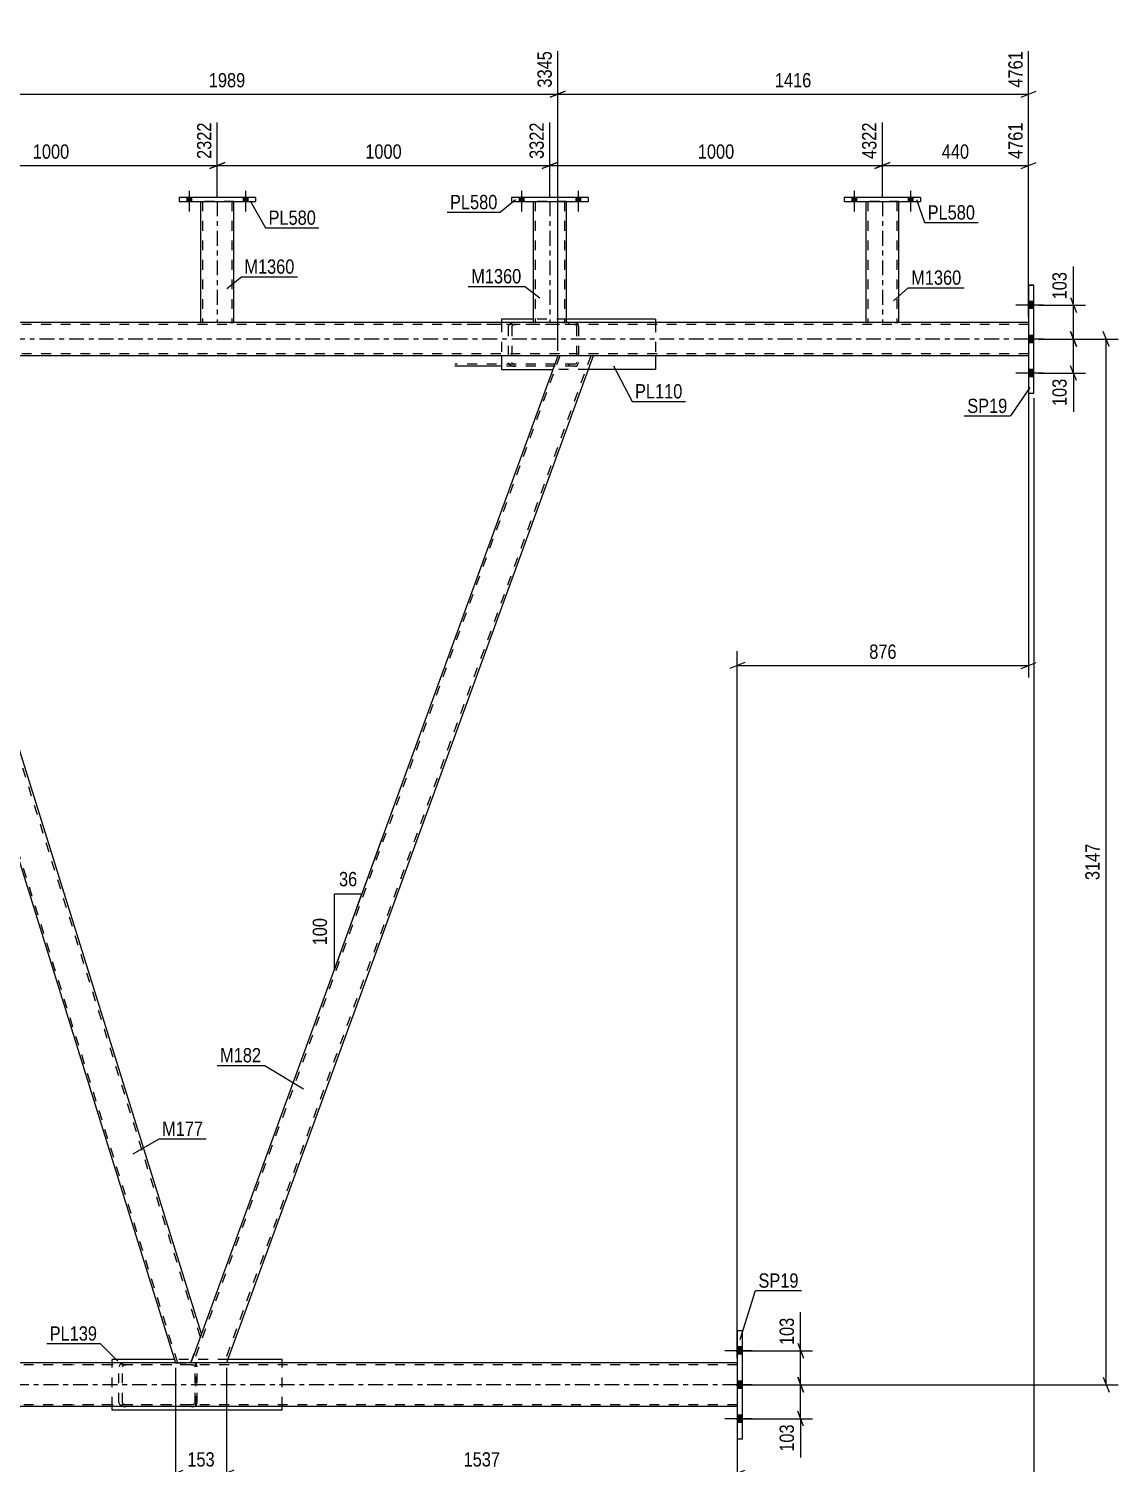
# Model space of a CAD drawing. Header units: millimetres. Extents: x -563 to 626, y -882 to -41.
# Drawn here: x 28.6 to 247, y -735.5 to -447.7 of the extents above; entities that cross this region are included whole.
import ezdxf

# ---------------------------------------------------------------- set-up
doc = ezdxf.new("R2010")
doc.units = ezdxf.units.MM
doc.linetypes.add('DXK_LINE_DOT2', pattern=[3.9198, 1.9599, -1.9599])
doc.linetypes.add('DXK_LINE_DOT3', pattern=[5.9187, 2.979, -0.9799, 0.9799, -0.9799])
doc.styles.add('Arial Narrow', font='ARIALN.TTF', dxfattribs={"height": 0.2})

# ---------------------------------------------------------------- blocks, each defined once
blk = doc.blocks.new('Part-761534688-3877 - 3801')
at = {"color": 2, "linetype": 'Continuous'}
for p, q in [((125.37, -481.58), (125.37, -482.38)), ((140.7, -481.58), (125.37, -481.58)), ((125.37, -482.38), (140.7, -482.38)), ((140.7, -481.58), (140.7, -482.38))]:
    blk.add_line(p, q, dxfattribs=at)
blk = doc.blocks.new('Part-761534688-3834 - 3801')
at = {"color": 2, "linetype": 'Continuous'}
for p, q in [((123.35, -506), (123.35, -506.67)), ((129.7, -506), (123.35, -506)), ((154.2, -506), (136.37, -506)), ((154.2, -506), (154.2, -506.67)), ((123.35, -513.34), (123.35, -516.14)), ((154.2, -513.34), (154.2, -516.14)), ((123.35, -516.14), (133.6, -516.14)), ((154.2, -516.14), (140.7, -516.14))]:
    blk.add_line(p, q, dxfattribs=at)
at = {"color": 7, "linetype": 'DXK_LINE_DOT2'}
for p, q in [((136.37, -506), (129.7, -506)), ((123.35, -506.67), (123.35, -513.34)), ((154.2, -506.67), (154.2, -513.34)), ((140.7, -516.14), (133.6, -516.14))]:
    blk.add_line(p, q, dxfattribs=at)
blk = doc.blocks.new('Part-761534688-3810 - 3801')
at = {"color": 2, "linetype": 'Continuous'}
for p, q in [((229.02, -499.17), (230.08, -499.17)), ((229.02, -499.17), (229.02, -520.84)), ((230.08, -520.84), (230.08, -499.17)), ((229.02, -520.84), (230.08, -520.84))]:
    blk.add_line(p, q, dxfattribs=at)
at = {"color": 7, "linetype": 'DXK_LINE_DOT2'}
for p, q in [((230.08, -499.17), (229.02, -499.17)), ((229.02, -520.84), (230.08, -520.84))]:
    blk.add_line(p, q, dxfattribs=at)
blk = doc.blocks.new('Bolt-761534688-3819 - 3801')
at = {"linetype": 'Continuous'}
for points in [[(230.08, -503.9), (230.08, -502.44), (229.02, -502.44), (229.02, -503.9)], [(230.08, -503.9), (230.08, -502.44), (229.02, -502.44), (229.02, -503.9)], [(230.08, -503.9), (230.08, -502.44), (229.02, -502.44), (229.02, -503.9)], [(230.08, -510.74), (230.08, -509.27), (229.02, -509.27), (229.02, -510.74)], [(230.08, -510.74), (230.08, -509.27), (229.02, -509.27), (229.02, -510.74)], [(230.08, -517.57), (230.08, -516.1), (229.02, -516.1), (229.02, -517.57)], [(230.08, -517.57), (230.08, -516.1), (229.02, -516.1), (229.02, -517.57)], [(230.08, -517.57), (230.08, -516.1), (229.02, -516.1), (229.02, -517.57)]]:
    blk.add_hatch(color=1, dxfattribs=at).paths.add_polyline_path(points)
at = {"color": 1, "linetype": 'Continuous'}
for p, q in [((232.02, -503.17), (226.48, -503.17)), ((232.02, -503.17), (226.48, -503.17)), ((232.02, -503.17), (226.48, -503.17)), ((230.08, -502.44), (229.02, -502.44)), ((230.08, -502.44), (229.02, -502.44)), ((230.08, -502.44), (229.02, -502.44)), ((230.08, -503.9), (229.02, -503.9)), ((230.08, -503.9), (229.02, -503.9)), ((230.08, -503.9), (229.02, -503.9)), ((230.08, -509.27), (229.02, -509.27)), ((230.08, -509.27), (229.02, -509.27)), ((232.02, -510), (226.48, -510)), ((232.02, -510), (226.48, -510)), ((230.08, -510.74), (229.02, -510.74)), ((230.08, -510.74), (229.02, -510.74)), ((232.02, -516.84), (226.48, -516.84)), ((232.02, -516.84), (226.48, -516.84)), ((232.02, -516.84), (226.48, -516.84)), ((230.08, -516.1), (229.02, -516.1)), ((230.08, -516.1), (229.02, -516.1)), ((230.08, -516.1), (229.02, -516.1)), ((230.08, -517.57), (229.02, -517.57)), ((230.08, -517.57), (229.02, -517.57)), ((230.08, -517.57), (229.02, -517.57))]:
    blk.add_line(p, q, dxfattribs=at)
blk = doc.blocks.new('Part-761534688-3815 - 3801')
at = {"color": 2, "linetype": 'Continuous'}
for p, q in [((-109.03, -715.37), (-123.23, -715.37)), ((170.63, -715.37), (-108.93, -715.37)), ((-109.03, -724.17), (-123.23, -724.17)), ((170.63, -724.17), (-108.93, -724.17))]:
    blk.add_line(p, q, dxfattribs=at)
at = {"color": 7, "linetype": 'DXK_LINE_DOT2'}
for p, q in [((-123.23, -715.37), (-123.23, -724.17)), ((-109.03, -715.77), (-123.23, -715.77)), ((170.63, -715.77), (-108.93, -715.77)), ((170.63, -715.37), (170.63, -724.17)), ((-109.03, -723.77), (-123.23, -723.77)), ((170.63, -723.77), (-108.93, -723.77))]:
    blk.add_line(p, q, dxfattribs=at)
at = {"color": 7, "linetype": 'DXK_LINE_DOT3'}
for p, q in [((-109.03, -719.77), (-123.23, -719.77)), ((170.63, -719.77), (-108.93, -719.77))]:
    blk.add_line(p, q, dxfattribs=at)
blk = doc.blocks.new('Bolt-761534688-3907 - 3801')
at = {"linetype": 'Continuous'}
for points in [[(127.83, -481.58), (126.9, -481.58), (126.9, -482.38), (127.83, -482.38)], [(127.83, -481.58), (126.9, -481.58), (126.9, -482.38), (127.83, -482.38)], [(139.17, -481.58), (138.23, -481.58), (138.23, -482.38), (139.17, -482.38)], [(139.17, -481.58), (138.23, -481.58), (138.23, -482.38), (139.17, -482.38)]]:
    blk.add_hatch(color=1, dxfattribs=at).paths.add_polyline_path(points)
at = {"color": 1, "linetype": 'Continuous'}
for p, q in [((127.37, -480.24), (127.37, -484.44)), ((127.37, -480.24), (127.37, -484.44)), ((138.7, -480.24), (138.7, -484.44)), ((138.7, -480.24), (138.7, -484.44)), ((126.9, -481.58), (126.9, -482.38)), ((126.9, -481.58), (126.9, -482.38)), ((127.83, -481.58), (127.83, -482.38)), ((127.83, -481.58), (127.83, -482.38)), ((138.23, -481.58), (138.23, -482.38)), ((138.23, -481.58), (138.23, -482.38)), ((139.17, -481.58), (139.17, -482.38)), ((139.17, -481.58), (139.17, -482.38))]:
    blk.add_line(p, q, dxfattribs=at)
blk = doc.blocks.new('Part-761534688-4036 - 3801')
at = {"color": 2, "linetype": 'Continuous'}
for p, q in [((170.63, -708.94), (170.63, -730.6)), ((171.7, -708.94), (170.63, -708.94)), ((171.7, -730.6), (171.7, -708.94)), ((170.63, -730.6), (171.7, -730.6))]:
    blk.add_line(p, q, dxfattribs=at)
blk = doc.blocks.new('Part-761534688-3857 - 3801')
at = {"color": 2, "linetype": 'Continuous'}
for p, q in [((129.7, -482.38), (129.7, -506.67)), ((136.37, -506.67), (136.37, -482.38)), ((135.57, -506.67), (129.7, -506.67)), ((136.3, -506.67), (135.57, -506.67)), ((136.3, -506.67), (136.37, -506.67))]:
    blk.add_line(p, q, dxfattribs=at)
at = {"color": 7, "linetype": 'DXK_LINE_DOT2'}
for p, q in [((136.37, -482.38), (129.7, -482.38)), ((130.1, -482.38), (130.1, -506.67)), ((135.97, -482.38), (135.97, -506.67)), ((129.7, -506.67), (129.76, -506.67)), ((130.1, -506.67), (130.13, -506.67)), ((130.13, -506.67), (130.19, -506.67)), ((130.19, -506.67), (130.22, -506.67)), ((135.57, -506.67), (136.13, -506.67))]:
    blk.add_line(p, q, dxfattribs=at)
at = {"color": 7, "linetype": 'DXK_LINE_DOT3'}
blk.add_line((133.03, -482.38), (133.03, -506.67), dxfattribs=at)
blk = doc.blocks.new('Part-761534688-3923 - 3801')
at = {"color": 2, "linetype": 'Continuous'}
for p, q in [((196.37, -482.38), (196.37, -506.67)), ((203.04, -506.67), (203.04, -482.38)), ((202.24, -506.67), (196.37, -506.67)), ((202.98, -506.67), (202.24, -506.67)), ((202.98, -506.67), (203.04, -506.67))]:
    blk.add_line(p, q, dxfattribs=at)
at = {"color": 7, "linetype": 'DXK_LINE_DOT2'}
for p, q in [((203.04, -482.38), (196.37, -482.38)), ((196.77, -482.38), (196.77, -506.67)), ((202.64, -482.38), (202.64, -506.67)), ((196.37, -506.67), (196.44, -506.67)), ((196.77, -506.67), (196.81, -506.67)), ((196.81, -506.67), (196.87, -506.67)), ((196.87, -506.67), (196.89, -506.67)), ((202.24, -506.67), (202.81, -506.67))]:
    blk.add_line(p, q, dxfattribs=at)
at = {"color": 7, "linetype": 'DXK_LINE_DOT3'}
blk.add_line((199.71, -482.38), (199.71, -506.67), dxfattribs=at)
blk = doc.blocks.new('Bolt-761534688-3862 - 3801')
at = {"linetype": 'Continuous'}
for points in [[(194.51, -481.58), (193.57, -481.58), (193.57, -482.38), (194.51, -482.38)], [(194.51, -481.58), (193.57, -481.58), (193.57, -482.38), (194.51, -482.38)], [(205.84, -481.58), (204.91, -481.58), (204.91, -482.38), (205.84, -482.38)], [(205.84, -481.58), (204.91, -481.58), (204.91, -482.38), (205.84, -482.38)]]:
    blk.add_hatch(color=1, dxfattribs=at).paths.add_polyline_path(points)
at = {"color": 1, "linetype": 'Continuous'}
for p, q in [((194.04, -480.24), (194.04, -484.44)), ((194.04, -480.24), (194.04, -484.44)), ((205.37, -480.24), (205.37, -484.44)), ((205.37, -480.24), (205.37, -484.44)), ((193.57, -481.58), (193.57, -482.38)), ((193.57, -481.58), (193.57, -482.38)), ((194.51, -481.58), (194.51, -482.38)), ((194.51, -481.58), (194.51, -482.38)), ((204.91, -481.58), (204.91, -482.38)), ((204.91, -481.58), (204.91, -482.38)), ((205.84, -481.58), (205.84, -482.38)), ((205.84, -481.58), (205.84, -482.38))]:
    blk.add_line(p, q, dxfattribs=at)
blk = doc.blocks.new('Part-761534688-3885 - 3801')
at = {"color": 2, "linetype": 'Continuous'}
for p, q in [((-81.27, -506.67), (-88.41, -506.67)), ((-54.14, -506.67), (-74.6, -506.67)), ((-3.63, -506.67), (-47.47, -506.67)), ((63.03, -506.67), (3.04, -506.67)), ((129.7, -506.67), (69.7, -506.67)), ((196.37, -506.67), (136.37, -506.67)), ((229.02, -506.67), (203.04, -506.67)), ((-7.27, -513.34), (-88.41, -513.34)), ((134.62, -513.34), (2.03, -513.34)), ((229.02, -513.34), (141.72, -513.34))]:
    blk.add_line(p, q, dxfattribs=at)
at = {"color": 7, "linetype": 'DXK_LINE_DOT2'}
for p, q in [((-88.41, -506.67), (-88.41, -513.34)), ((229.02, -507.07), (-88.41, -507.07)), ((-74.6, -506.67), (-81.27, -506.67)), ((-47.47, -506.67), (-54.14, -506.67)), ((3.04, -506.67), (-3.63, -506.67)), ((69.7, -506.67), (63.03, -506.67)), ((136.37, -506.67), (129.7, -506.67)), ((203.04, -506.67), (196.37, -506.67)), ((229.02, -506.67), (229.02, -513.34)), ((229.02, -512.94), (-88.41, -512.94)), ((2.03, -513.34), (-7.27, -513.34)), ((141.72, -513.34), (134.62, -513.34))]:
    blk.add_line(p, q, dxfattribs=at)
at = {"color": 7, "linetype": 'DXK_LINE_DOT3'}
blk.add_line((229.02, -510), (-88.41, -510), dxfattribs=at)
blk = doc.blocks.new('Bolt-761534688-3888 - 3801')
at = {"linetype": 'Continuous'}
for points in [[(171.7, -713.67), (171.7, -712.2), (170.63, -712.2), (170.63, -713.67)], [(171.7, -713.67), (171.7, -712.2), (170.63, -712.2), (170.63, -713.67)], [(171.7, -713.67), (171.7, -712.2), (170.63, -712.2), (170.63, -713.67)], [(171.7, -720.5), (171.7, -719.04), (170.63, -719.04), (170.63, -720.5)], [(171.7, -720.5), (171.7, -719.04), (170.63, -719.04), (170.63, -720.5)], [(171.7, -727.34), (171.7, -725.87), (170.63, -725.87), (170.63, -727.34)], [(171.7, -727.34), (171.7, -725.87), (170.63, -725.87), (170.63, -727.34)], [(171.7, -727.34), (171.7, -725.87), (170.63, -725.87), (170.63, -727.34)]]:
    blk.add_hatch(color=1, dxfattribs=at).paths.add_polyline_path(points)
at = {"color": 1, "linetype": 'Continuous'}
for p, q in [((173.63, -712.94), (168.1, -712.94)), ((173.63, -712.94), (168.1, -712.94)), ((173.63, -712.94), (168.1, -712.94)), ((171.7, -712.2), (170.63, -712.2)), ((171.7, -712.2), (170.63, -712.2)), ((171.7, -712.2), (170.63, -712.2)), ((171.7, -713.67), (170.63, -713.67)), ((171.7, -713.67), (170.63, -713.67)), ((171.7, -713.67), (170.63, -713.67)), ((171.7, -719.04), (170.63, -719.04)), ((171.7, -719.04), (170.63, -719.04)), ((173.63, -719.77), (168.1, -719.77)), ((173.63, -719.77), (168.1, -719.77)), ((171.7, -720.5), (170.63, -720.5)), ((171.7, -720.5), (170.63, -720.5)), ((173.63, -726.6), (168.1, -726.6)), ((173.63, -726.6), (168.1, -726.6)), ((173.63, -726.6), (168.1, -726.6)), ((171.7, -725.87), (170.63, -725.87)), ((171.7, -725.87), (170.63, -725.87)), ((171.7, -725.87), (170.63, -725.87)), ((171.7, -727.34), (170.63, -727.34)), ((171.7, -727.34), (170.63, -727.34)), ((171.7, -727.34), (170.63, -727.34))]:
    blk.add_line(p, q, dxfattribs=at)
blk = doc.blocks.new('Part-761534688-3895 - 3801')
at = {"color": 2, "linetype": 'Continuous'}
for p, q in [((63.03, -482.38), (63.03, -506.67)), ((69.7, -506.67), (69.7, -482.38)), ((68.9, -506.67), (63.03, -506.67)), ((69.64, -506.67), (68.9, -506.67)), ((69.64, -506.67), (69.7, -506.67))]:
    blk.add_line(p, q, dxfattribs=at)
at = {"color": 7, "linetype": 'DXK_LINE_DOT2'}
for p, q in [((69.7, -482.38), (63.03, -482.38)), ((63.43, -482.38), (63.43, -506.67)), ((69.3, -482.38), (69.3, -506.67)), ((63.03, -506.67), (63.09, -506.67)), ((63.43, -506.67), (63.46, -506.67)), ((63.46, -506.67), (63.53, -506.67)), ((63.53, -506.67), (63.55, -506.67)), ((68.9, -506.67), (69.47, -506.67))]:
    blk.add_line(p, q, dxfattribs=at)
at = {"color": 7, "linetype": 'DXK_LINE_DOT3'}
blk.add_line((66.37, -482.38), (66.37, -506.67), dxfattribs=at)
blk = doc.blocks.new('Part-761534688-3901 - 3801')
at = {"color": 2, "linetype": 'Continuous'}
for p, q in [((58.7, -481.58), (58.7, -482.38)), ((74.03, -481.58), (58.7, -481.58)), ((58.7, -482.38), (74.03, -482.38)), ((74.03, -481.58), (74.03, -482.38))]:
    blk.add_line(p, q, dxfattribs=at)
blk = doc.blocks.new('Bolt-761534688-3909 - 3801')
at = {"linetype": 'Continuous'}
for points in [[(61.17, -481.58), (60.23, -481.58), (60.23, -482.38), (61.17, -482.38)], [(61.17, -481.58), (60.23, -481.58), (60.23, -482.38), (61.17, -482.38)], [(72.5, -481.58), (71.57, -481.58), (71.57, -482.38), (72.5, -482.38)], [(72.5, -481.58), (71.57, -481.58), (71.57, -482.38), (72.5, -482.38)]]:
    blk.add_hatch(color=1, dxfattribs=at).paths.add_polyline_path(points)
at = {"color": 1, "linetype": 'Continuous'}
for p, q in [((60.7, -480.24), (60.7, -484.44)), ((60.7, -480.24), (60.7, -484.44)), ((72.03, -480.24), (72.03, -484.44)), ((72.03, -480.24), (72.03, -484.44)), ((60.23, -481.58), (60.23, -482.38)), ((60.23, -481.58), (60.23, -482.38)), ((61.17, -481.58), (61.17, -482.38)), ((61.17, -481.58), (61.17, -482.38)), ((71.57, -481.58), (71.57, -482.38)), ((71.57, -481.58), (71.57, -482.38)), ((72.5, -481.58), (72.5, -482.38)), ((72.5, -481.58), (72.5, -482.38))]:
    blk.add_line(p, q, dxfattribs=at)
blk = doc.blocks.new('Part-761534688-4046 - 3801')
at = {"color": 2, "linetype": 'Continuous'}
for p, q in [((192.04, -481.58), (192.04, -482.38)), ((207.37, -481.58), (192.04, -481.58)), ((192.04, -482.38), (207.37, -482.38)), ((207.37, -481.58), (207.37, -482.38))]:
    blk.add_line(p, q, dxfattribs=at)
blk = doc.blocks.new('Part-761534688-3939 - 3801')
at = {"color": 2, "linetype": 'Continuous'}
for p, q in [((-0.17, -513.34), (-2.75, -520.42)), ((2.03, -513.34), (-0.17, -513.34)), ((63.2, -709.58), (2.03, -513.34)), ((-2.75, -520.42), (58.02, -715.37)), ((63.2, -709.58), (61.09, -715.37))]:
    blk.add_line(p, q, dxfattribs=at)
at = {"color": 7, "linetype": 'DXK_LINE_DOT2'}
for p, q in [((62.97, -710.2), (1.61, -513.34)), ((58.43, -715.37), (-2.52, -519.8)), ((63.2, -709.58), (62.74, -710.82)), ((58.02, -715.37), (61.09, -715.37)), ((58.02, -715.37), (58.08, -715.37))]:
    blk.add_line(p, q, dxfattribs=at)
blk = doc.blocks.new('Part-761534688-3960 - 3801')
at = {"color": 7, "linetype": 'DXK_LINE_DOT2'}
for p, q in [((135.05, -513.34), (61.51, -715.37)), ((141.29, -513.34), (67.76, -715.37)), ((135.05, -513.34), (135.08, -513.34)), ((141.65, -513.34), (141.47, -513.34)), ((141.72, -513.34), (141.65, -513.34)), ((61.09, -715.37), (63.2, -709.58)), ((68.18, -715.37), (61.09, -715.37)), ((61.09, -715.37), (61.15, -715.37))]:
    blk.add_line(p, q, dxfattribs=at)
at = {"color": 2, "linetype": 'Continuous'}
for p, q in [((134.62, -513.34), (63.2, -709.58)), ((141.72, -513.34), (68.18, -715.37)), ((134.69, -513.34), (134.62, -513.34)), ((140.87, -513.34), (134.69, -513.34)), ((141.72, -513.34), (140.87, -513.34))]:
    blk.add_line(p, q, dxfattribs=at)
blk = doc.blocks.new('Part-761534688-3964 - 3801')
at = {"color": 7, "linetype": 'DXK_LINE_DOT2'}
for p, q in [((138.05, -506.67), (114, -506.67)), ((138.05, -507.07), (114, -507.07)), ((124.8, -507.16), (124.69, -507.47)), ((124.69, -507.47), (124.69, -514.67)), ((125.42, -507.47), (125.47, -507.32)), ((125.42, -507.47), (125.42, -514.67)), ((126.14, -506.67), (125.59, -506.73)), ((125.87, -507.1), (126.14, -507.07)), ((136.85, -507.07), (136.85, -506.67)), ((138.33, -506.73), (138.05, -506.67)), ((138.05, -507.07), (138.19, -507.1)), ((138.19, -507.1), (138.31, -507.19)), ((138.31, -507.19), (138.39, -507.32)), ((138.56, -506.9), (138.33, -506.73)), ((138.39, -507.32), (138.41, -507.47)), ((138.41, -507.47), (138.41, -514.67)), ((138.72, -507.16), (138.56, -506.9)), ((138.78, -507.47), (138.72, -507.16)), ((138.78, -507.47), (138.78, -514.67)), ((138.05, -515.07), (114, -515.07)), ((124.69, -514.67), (124.8, -514.98)), ((125.47, -514.82), (125.42, -514.67)), ((126.14, -515.07), (125.87, -515.04)), ((136.85, -515.47), (136.85, -515.07)), ((138.19, -515.04), (138.05, -515.07)), ((138.31, -514.95), (138.19, -515.04)), ((138.39, -514.82), (138.31, -514.95)), ((138.41, -514.67), (138.39, -514.82)), ((138.56, -515.24), (138.72, -514.98)), ((138.72, -514.98), (138.78, -514.67)), ((138.05, -515.47), (123.35, -515.47)), ((125.59, -515.41), (126.14, -515.47)), ((138.05, -515.47), (138.33, -515.41)), ((138.33, -515.41), (138.56, -515.24))]:
    blk.add_line(p, q, dxfattribs=at)
at = {"color": 2, "linetype": 'Continuous'}
blk.add_line((123.35, -515.47), (114, -515.47), dxfattribs=at)
at = {"color": 7, "linetype": 'DXK_LINE_DOT2'}
for centre, radius, start, end in [((125.81, -508.07), 1.36, 99.5182, 138.0638), ((125.98, -507.77), 0.681, 99.5182, 138.0638), ((125.81, -514.07), 1.36, 221.9363, 260.4819), ((125.98, -514.37), 0.681, 221.9363, 260.4819)]:
    blk.add_arc(centre, radius, start, end, dxfattribs=at)
blk = doc.blocks.new('Part-761534688-3998 - 3801')
at = {"color": 2, "linetype": 'Continuous'}
for p, q in [((57.81, -714.7), (45.3, -714.7)), ((45.3, -715.37), (45.3, -714.7)), ((79.39, -714.7), (68.43, -714.7)), ((79.39, -715.37), (79.39, -714.7)), ((45.3, -724.84), (45.3, -724.17)), ((79.39, -724.84), (45.3, -724.84)), ((79.39, -724.84), (79.39, -724.17))]:
    blk.add_line(p, q, dxfattribs=at)
at = {"color": 7, "linetype": 'DXK_LINE_DOT2'}
for p, q in [((45.3, -724.17), (45.3, -715.37)), ((68.43, -714.7), (57.81, -714.7)), ((79.39, -724.17), (79.39, -715.37))]:
    blk.add_line(p, q, dxfattribs=at)
blk = doc.blocks.new('Part-761534688-4070 - 3801')
at = {"color": 7, "linetype": 'DXK_LINE_DOT2'}
for p, q in [((61.19, -715.37), (37.57, -715.37)), ((61.19, -715.77), (37.57, -715.77)), ((46.74, -715.89), (46.63, -716.17)), ((46.63, -723.37), (46.63, -716.17)), ((46.74, -715.86), (46.74, -715.89)), ((47.36, -716.17), (47.42, -716.02)), ((47.36, -723.37), (47.36, -716.17)), ((48.09, -715.37), (47.53, -715.43)), ((47.81, -715.8), (48.09, -715.77)), ((61.75, -715.43), (61.19, -715.37)), ((61.19, -715.77), (61.47, -715.8)), ((62.04, -715.54), (61.75, -715.43)), ((61.86, -716.02), (61.92, -716.17)), ((61.92, -723.37), (61.92, -716.17)), ((62.04, -724), (62.04, -715.54)), ((62.13, -715.6), (62.04, -715.54)), ((62.29, -715.86), (62.13, -715.6)), ((62.34, -716.17), (62.29, -715.86)), ((62.34, -723.37), (62.34, -716.17)), ((61.19, -723.77), (37.57, -723.77)), ((61.19, -724.17), (37.57, -724.17)), ((46.63, -723.37), (46.69, -723.52)), ((46.69, -723.52), (46.74, -723.67)), ((47.42, -723.52), (47.36, -723.37)), ((47.53, -724.11), (48.09, -724.17)), ((48.09, -723.77), (47.81, -723.74)), ((61.47, -723.74), (61.19, -723.77)), ((61.19, -724.17), (61.75, -724.11)), ((61.75, -724.11), (62.04, -724)), ((61.92, -723.37), (61.86, -723.52)), ((62.04, -724), (62.13, -723.93)), ((62.13, -723.93), (62.29, -723.67)), ((62.29, -723.67), (62.34, -723.37))]:
    blk.add_line(p, q, dxfattribs=at)
for centre, radius, start, end in [((47.76, -716.77), 1.36, 99.5182, 138.0638), ((47.92, -716.47), 0.681, 99.5182, 138.0638), ((61.36, -716.47), 0.681, 41.9363, 80.4819), ((47.76, -722.76), 1.36, 221.9363, 260.4819), ((47.92, -723.07), 0.681, 221.9363, 260.4819), ((61.36, -723.07), 0.681, 279.5182, 318.0638)]:
    blk.add_arc(centre, radius, start, end, dxfattribs=at)
blk = doc.blocks.new('StraightDimension-761534688-24456 - 3801')
at = {"color": 7, "linetype": 'Continuous'}
for p, q in [((-0.29, -481.38), (-0.29, -466.56)), ((66.37, -481.38), (66.37, -466.56)), ((1.21, -474.57), (-1.79, -475.77)), ((64.87, -475.77), (67.87, -474.57)), ((-0.29, -475.17), (66.37, -475.17))]:
    blk.add_line(p, q, dxfattribs=at)
at = {"color": 0, "linetype": 'Continuous'}
blk.add_wipeout([(65.77, -465.96), (61.57, -465.96), (61.57, -474.47), (65.77, -474.47)], dxfattribs=at)
at = {"color": 0}
blk.add_wipeout([(37.29, -474.42), (37.29, -470.22), (28.78, -470.22), (28.78, -474.42)], dxfattribs=at)
at = {"color": 3, "linetype": 'Continuous', "style": 'Arial Narrow'}
blk.add_text('2322', height=2.863, rotation=90.0002, dxfattribs=at).set_placement((65.17, -473.87))
at = {"color": 3, "style": 'Arial Narrow'}
blk.add_text('1000', height=2.863, dxfattribs=at).set_placement((29.38, -473.82))
blk = doc.blocks.new('StraightDimension-761534688-24454 - 3801')
at = {"color": 7, "linetype": 'Continuous'}
for p, q in [((133.03, -481.38), (133.03, -466.56)), ((199.71, -481.38), (199.71, -466.56)), ((134.53, -474.57), (131.53, -475.77)), ((198.21, -475.77), (201.21, -474.57)), ((133.03, -475.17), (199.71, -475.17))]:
    blk.add_line(p, q, dxfattribs=at)
at = {"color": 0, "linetype": 'Continuous'}
blk.add_wipeout([(199.11, -465.96), (194.91, -465.96), (194.91, -474.47), (199.11, -474.47)], dxfattribs=at)
at = {"color": 0}
blk.add_wipeout([(170.63, -474.42), (170.63, -470.22), (162.11, -470.22), (162.11, -474.42)], dxfattribs=at)
at = {"color": 3, "linetype": 'Continuous', "style": 'Arial Narrow'}
blk.add_text('4322', height=2.863, rotation=90.0002, dxfattribs=at).set_placement((198.51, -473.87))
at = {"color": 3, "style": 'Arial Narrow'}
blk.add_text('1000', height=2.863, dxfattribs=at).set_placement((162.71, -473.82))
blk = doc.blocks.new('AngleDimension-761534688-24159 - 3801')
at = {"color": 7, "linetype": 'Continuous'}
for p, q in [((99.33, -610.17), (95.34, -621.27)), ((89.86, -621.27), (95.34, -621.27)), ((89.86, -636.51), (95.34, -621.27)), ((89.86, -636.51), (89.86, -621.27))]:
    blk.add_line(p, q, dxfattribs=at)
at = {"color": 0}
for points in [[(95.03, -620.37), (95.03, -616.17), (90.17, -616.17), (90.17, -620.37)], [(88.96, -625.55), (84.76, -625.55), (84.76, -632.23), (88.96, -632.23)]]:
    blk.add_wipeout(points, dxfattribs=at)
at = {"color": 3, "style": 'Arial Narrow'}
blk.add_text('36', height=2.863, dxfattribs=at).set_placement((90.77, -619.77))
blk.add_text('100', height=2.863, rotation=90.0002, dxfattribs=at).set_placement((88.36, -631.63))
blk = doc.blocks.new('StraightDimension-761534688-4091 - 3801')
at = {"color": 7, "linetype": 'Continuous'}
for p, q in [((230.08, -521.84), (230.08, -778.41)), ((-124.3, -731.6), (-124.3, -778.41)), ((-122.8, -775.41), (-125.8, -776.61)), ((-124.3, -776.01), (230.08, -776.01)), ((228.58, -776.61), (231.58, -775.41))]:
    blk.add_line(p, q, dxfattribs=at)
at = {"color": 0}
blk.add_wipeout([(57.15, -775.26), (57.15, -771.06), (48.64, -771.06), (48.64, -775.26)], dxfattribs=at)
at = {"color": 3, "style": 'Arial Narrow'}
blk.add_text('6204', height=2.863, dxfattribs=at).set_placement((49.24, -774.66))
blk = doc.blocks.new('StraightDimension-761534688-4230 - 3801')
at = {"color": 7, "linetype": 'Continuous'}
for p, q in [((245.21, -511.5), (244.01, -508.5)), ((231.08, -510), (247.01, -510)), ((244.61, -719.77), (244.61, -510)), ((244.01, -718.27), (245.21, -721.27)), ((172.7, -719.77), (247.01, -719.77))]:
    blk.add_line(p, q, dxfattribs=at)
at = {"color": 0}
blk.add_wipeout([(243.86, -610.63), (239.66, -610.63), (239.66, -619.14), (243.86, -619.14)], dxfattribs=at)
at = {"color": 3, "style": 'Arial Narrow'}
blk.add_text('3147', height=2.863, rotation=90.0002, dxfattribs=at).set_placement((243.26, -618.54))
blk = doc.blocks.new('StraightDimension-761534688-4556 - 3801')
at = {"color": 7, "linetype": 'Continuous'}
for p, q in [((231.08, -503.17), (240.41, -503.17)), ((237.41, -501.67), (238.61, -504.67)), ((238.01, -510), (238.01, -503.17)), ((238.61, -511.5), (237.41, -508.5)), ((231.08, -510), (240.41, -510))]:
    blk.add_line(p, q, dxfattribs=at)
at = {"color": 0}
blk.add_wipeout([(237.26, -495.96), (233.06, -495.96), (233.06, -502.64), (237.26, -502.64)], dxfattribs=at)
at = {"color": 7, "linetype": 'Continuous'}
blk.add_line((238.01, -503.17), (238.01, -495.43), dxfattribs=at)
blk.add_line((238.01, -503.17), (238.01, -495.43), dxfattribs=at)
at = {"color": 3, "style": 'Arial Narrow'}
blk.add_text('103', height=2.863, rotation=90.0002, dxfattribs=at).set_placement((236.66, -502.04))
blk = doc.blocks.new('StraightDimension-761534688-4564 - 3801')
at = {"color": 7, "linetype": 'Continuous'}
for p, q in [((237.41, -508.5), (238.61, -511.5)), ((231.08, -510), (240.41, -510)), ((238.01, -516.84), (238.01, -510)), ((231.08, -516.84), (240.41, -516.84)), ((238.61, -518.34), (237.41, -515.34))]:
    blk.add_line(p, q, dxfattribs=at)
at = {"color": 0}
blk.add_wipeout([(237.26, -517.36), (233.06, -517.36), (233.06, -524.04), (237.26, -524.04)], dxfattribs=at)
at = {"color": 7, "linetype": 'Continuous'}
blk.add_line((238.01, -516.84), (238.01, -524.57), dxfattribs=at)
blk.add_line((238.01, -516.84), (238.01, -524.57), dxfattribs=at)
at = {"color": 3, "style": 'Arial Narrow'}
blk.add_text('103', height=2.863, rotation=90.0002, dxfattribs=at).set_placement((236.66, -523.44))
blk = doc.blocks.new('StraightDimension-761534688-10568 - 3801')
at = {"color": 7, "linetype": 'Continuous'}
for p, q in [((182.73, -718.27), (183.93, -721.27)), ((170.37, -719.77), (185.73, -719.77)), ((183.33, -726.6), (183.33, -719.77)), ((183.93, -728.1), (182.73, -725.1)), ((170.37, -726.6), (185.73, -726.6))]:
    blk.add_line(p, q, dxfattribs=at)
at = {"color": 0}
blk.add_wipeout([(182.58, -727.13), (178.38, -727.13), (178.38, -733.81), (182.58, -733.81)], dxfattribs=at)
at = {"color": 7, "linetype": 'Continuous'}
blk.add_line((183.33, -726.6), (183.33, -734.34), dxfattribs=at)
blk.add_line((183.33, -726.6), (183.33, -734.34), dxfattribs=at)
at = {"color": 3, "style": 'Arial Narrow'}
blk.add_text('103', height=2.863, rotation=90.0002, dxfattribs=at).set_placement((181.98, -733.21))
blk = doc.blocks.new('StraightDimension-761534688-10570 - 3801')
at = {"color": 7, "linetype": 'Continuous'}
for p, q in [((170.37, -712.94), (185.73, -712.94)), ((182.73, -711.44), (183.93, -714.44)), ((183.33, -719.77), (183.33, -712.94)), ((183.93, -721.27), (182.73, -718.27)), ((170.37, -719.77), (185.73, -719.77))]:
    blk.add_line(p, q, dxfattribs=at)
at = {"color": 0}
blk.add_wipeout([(182.58, -705.73), (178.38, -705.73), (178.38, -712.41), (182.58, -712.41)], dxfattribs=at)
at = {"color": 7, "linetype": 'Continuous'}
blk.add_line((183.33, -712.94), (183.33, -705.2), dxfattribs=at)
blk.add_line((183.33, -712.94), (183.33, -705.2), dxfattribs=at)
at = {"color": 3, "style": 'Arial Narrow'}
blk.add_text('103', height=2.863, rotation=90.0002, dxfattribs=at).set_placement((181.98, -711.81))
blk = doc.blocks.new('StraightDimension-761534688-24453 - 3801')
at = {"color": 7, "linetype": 'Continuous'}
for p, q in [((199.71, -481.38), (199.71, -466.56)), ((229.02, -505.67), (229.02, -466.56)), ((201.21, -474.57), (198.21, -475.77)), ((227.52, -475.77), (230.52, -474.57)), ((199.71, -475.17), (229.02, -475.17))]:
    blk.add_line(p, q, dxfattribs=at)
at = {"color": 0, "linetype": 'Continuous'}
blk.add_wipeout([(228.42, -465.96), (224.22, -465.96), (224.22, -474.47), (228.42, -474.47)], dxfattribs=at)
at = {"color": 0}
blk.add_wipeout([(217.71, -474.42), (217.71, -470.22), (211.02, -470.22), (211.02, -474.42)], dxfattribs=at)
at = {"color": 3, "linetype": 'Continuous', "style": 'Arial Narrow'}
blk.add_text('4761', height=2.863, rotation=90.0002, dxfattribs=at).set_placement((227.82, -473.87))
at = {"color": 3, "style": 'Arial Narrow'}
blk.add_text('440', height=2.863, dxfattribs=at).set_placement((211.62, -473.82))
blk = doc.blocks.new('StraightDimension-761534688-24455 - 3801')
at = {"color": 7, "linetype": 'Continuous'}
for p, q in [((66.37, -481.38), (66.37, -466.56)), ((133.03, -481.38), (133.03, -466.56)), ((67.87, -474.57), (64.87, -475.77)), ((131.53, -475.77), (134.53, -474.57)), ((66.37, -475.17), (133.03, -475.17))]:
    blk.add_line(p, q, dxfattribs=at)
at = {"color": 0, "linetype": 'Continuous'}
blk.add_wipeout([(132.43, -465.96), (128.23, -465.96), (128.23, -474.47), (132.43, -474.47)], dxfattribs=at)
at = {"color": 0}
blk.add_wipeout([(103.96, -474.42), (103.96, -470.22), (95.44, -470.22), (95.44, -474.42)], dxfattribs=at)
at = {"color": 3, "linetype": 'Continuous', "style": 'Arial Narrow'}
blk.add_text('3322', height=2.863, rotation=90.0002, dxfattribs=at).set_placement((131.83, -473.87))
at = {"color": 3, "style": 'Arial Narrow'}
blk.add_text('1000', height=2.863, dxfattribs=at).set_placement((96.04, -473.82))
blk = doc.blocks.new('StraightDimension-761534688-24573 - 3801')
at = {"color": 7, "linetype": 'Continuous'}
for p, q in [((229.02, -514.34), (229.02, -577.89)), ((170.63, -714.37), (170.63, -572.64)), ((172.13, -574.89), (169.13, -576.09)), ((170.63, -575.49), (229.02, -575.49)), ((227.52, -576.09), (230.52, -574.89))]:
    blk.add_line(p, q, dxfattribs=at)
at = {"color": 0}
blk.add_wipeout([(203.17, -574.74), (203.17, -570.54), (196.48, -570.54), (196.48, -574.74)], dxfattribs=at)
at = {"color": 3, "style": 'Arial Narrow'}
blk.add_text('876', height=2.863, dxfattribs=at).set_placement((197.08, -574.14))
blk = doc.blocks.new('StraightDimension-761534688-24840 - 3801')
at = {"color": 7, "linetype": 'Continuous'}
for p, q in [((68.19, -716.37), (68.19, -746.14)), ((170.63, -725.17), (170.63, -746.14)), ((69.69, -736.93), (66.69, -738.13)), ((68.19, -737.53), (170.63, -737.53)), ((169.13, -738.13), (172.13, -736.93))]:
    blk.add_line(p, q, dxfattribs=at)
at = {"color": 0}
blk.add_wipeout([(123.67, -736.78), (123.67, -732.58), (115.15, -732.58), (115.15, -736.78)], dxfattribs=at)
at = {"color": 0, "linetype": 'Continuous'}
blk.add_wipeout([(170.03, -738.23), (165.83, -738.23), (165.83, -746.74), (170.03, -746.74)], dxfattribs=at)
at = {"color": 3, "style": 'Arial Narrow'}
blk.add_text('1537', height=2.863, dxfattribs=at).set_placement((115.75, -736.18))
at = {"color": 3, "linetype": 'Continuous', "style": 'Arial Narrow'}
blk.add_text('5297', height=2.863, rotation=90.0002, dxfattribs=at).set_placement((169.43, -746.14))
blk = doc.blocks.new('StraightDimension-761534688-24841 - 3801')
at = {"color": 7, "linetype": 'Continuous'}
for p, q in [((58.02, -716.37), (58.02, -746.14)), ((68.19, -716.37), (68.19, -746.14)), ((56.52, -738.13), (59.52, -736.93)), ((58.02, -737.53), (68.19, -737.53)), ((69.69, -736.93), (66.69, -738.13))]:
    blk.add_line(p, q, dxfattribs=at)
at = {"color": 0}
blk.add_wipeout([(66.44, -736.78), (66.44, -732.58), (59.76, -732.58), (59.76, -736.78)], dxfattribs=at)
at = {"color": 0, "linetype": 'Continuous'}
blk.add_wipeout([(67.59, -738.23), (63.39, -738.23), (63.39, -746.74), (67.59, -746.74)], dxfattribs=at)
at = {"color": 3, "style": 'Arial Narrow'}
blk.add_text('153', height=2.863, dxfattribs=at).set_placement((60.36, -736.18))
at = {"color": 3, "linetype": 'Continuous', "style": 'Arial Narrow'}
blk.add_text('3760', height=2.863, rotation=90.0002, dxfattribs=at).set_placement((66.99, -746.14))
blk = doc.blocks.new('StraightDimension-761534688-24842 - 3801')
at = {"color": 7, "linetype": 'Continuous'}
for p, q in [((-80.8, -716.37), (-80.8, -746.14)), ((58.02, -716.37), (58.02, -746.14)), ((-79.3, -736.93), (-82.3, -738.13)), ((-80.8, -737.53), (58.02, -737.53)), ((56.52, -738.13), (59.52, -736.93))]:
    blk.add_line(p, q, dxfattribs=at)
at = {"color": 0}
blk.add_wipeout([(-7.13, -736.78), (-7.13, -732.58), (-15.65, -732.58), (-15.65, -736.78)], dxfattribs=at)
at = {"color": 0, "linetype": 'Continuous'}
blk.add_wipeout([(57.42, -738.23), (53.22, -738.23), (53.22, -746.74), (57.42, -746.74)], dxfattribs=at)
at = {"color": 3, "style": 'Arial Narrow'}
blk.add_text('2082', height=2.863, dxfattribs=at).set_placement((-15.05, -736.18))
at = {"color": 3, "linetype": 'Continuous', "style": 'Arial Narrow'}
blk.add_text('3607', height=2.863, rotation=90.0002, dxfattribs=at).set_placement((56.82, -746.14))
blk = doc.blocks.new('StraightDimension-761534688-25044 - 3801')
at = {"color": 7, "linetype": 'Continuous'}
for p, q in [((134.62, -512.34), (134.62, -452.24)), ((229.02, -505.67), (229.02, -452.24)), ((136.12, -460.25), (133.12, -461.45)), ((227.52, -461.45), (230.52, -460.25)), ((134.62, -460.85), (229.02, -460.85))]:
    blk.add_line(p, q, dxfattribs=at)
at = {"color": 0, "linetype": 'Continuous'}
blk.add_wipeout([(228.42, -451.64), (224.22, -451.64), (224.22, -460.15), (228.42, -460.15)], dxfattribs=at)
at = {"color": 0}
blk.add_wipeout([(186.08, -460.1), (186.08, -455.9), (177.56, -455.9), (177.56, -460.1)], dxfattribs=at)
at = {"color": 3, "linetype": 'Continuous', "style": 'Arial Narrow'}
blk.add_text('4761', height=2.863, rotation=90.0002, dxfattribs=at).set_placement((227.82, -459.55))
at = {"color": 3, "style": 'Arial Narrow'}
blk.add_text('1416', height=2.863, dxfattribs=at).set_placement((178.16, -459.5))
blk = doc.blocks.new('StraightDimension-761534688-25045 - 3801')
at = {"color": 7, "linetype": 'Continuous'}
for p, q in [((2.03, -512.34), (2.03, -447.74)), ((134.62, -512.34), (134.62, -452.24)), ((3.53, -460.25), (0.53, -461.45)), ((133.12, -461.45), (136.12, -460.25)), ((2.03, -460.85), (134.62, -460.85))]:
    blk.add_line(p, q, dxfattribs=at)
at = {"color": 0, "linetype": 'Continuous'}
blk.add_wipeout([(134.02, -451.64), (129.82, -451.64), (129.82, -460.15), (134.02, -460.15)], dxfattribs=at)
at = {"color": 0}
blk.add_wipeout([(72.58, -460.1), (72.58, -455.9), (64.07, -455.9), (64.07, -460.1)], dxfattribs=at)
at = {"color": 3, "linetype": 'Continuous', "style": 'Arial Narrow'}
blk.add_text('3345', height=2.863, rotation=90.0002, dxfattribs=at).set_placement((133.42, -459.55))
at = {"color": 3, "style": 'Arial Narrow'}
blk.add_text('1989', height=2.863, dxfattribs=at).set_placement((64.67, -459.5))
blk = doc.blocks.new('Mark-761534688-3919 - 3801')
at = {"color": 0}
blk.add_wipeout([(215.54, -499.1), (215.54, -496.1), (205.49, -496.1), (205.49, -499.1)], dxfattribs=at)
blk.add_wipeout([(215.54, -499.1), (215.54, -496.1), (205.49, -496.1), (205.49, -499.1)], dxfattribs=at)
at = {"color": 30, "linetype": 'Continuous'}
for p, q in [((201.97, -502.32), (204.89, -499.7)), ((204.89, -499.7), (216.14, -499.7))]:
    blk.add_line(p, q, dxfattribs=at)
at = {"color": 3, "style": 'Arial Narrow'}
blk.add_text('M1360', height=2.863, dxfattribs=at).set_placement((205.49, -499.1))
blk = doc.blocks.new('Mark-761534688-3806 - 3801')
at = {"color": 0}
blk.add_wipeout([(224.77, -524.83), (224.77, -521.83), (216.73, -521.83), (216.73, -524.83)], dxfattribs=at)
blk.add_wipeout([(224.77, -524.83), (224.77, -521.83), (216.73, -521.83), (216.73, -524.83)], dxfattribs=at)
at = {"color": 30, "linetype": 'Continuous'}
for p in [(229.3, -519.69), (216.13, -525.43)]:
    blk.add_line(p, (225.37, -525.43), dxfattribs=at)
at = {"color": 3, "style": 'Arial Narrow'}
blk.add_text('SP19', height=2.863, dxfattribs=at).set_placement((216.73, -524.83))
blk = doc.blocks.new('Mark-761534688-4042 - 3801')
at = {"color": 0}
blk.add_wipeout([(218.29, -486.02), (218.29, -483.02), (208.79, -483.02), (208.79, -486.02)], dxfattribs=at)
blk.add_wipeout([(218.29, -486.02), (218.29, -483.02), (208.79, -483.02), (208.79, -486.02)], dxfattribs=at)
at = {"color": 30, "linetype": 'Continuous'}
for p, q in [((206.54, -481.99), (208.19, -486.62)), ((208.19, -486.62), (218.89, -486.62))]:
    blk.add_line(p, q, dxfattribs=at)
at = {"color": 3, "style": 'Arial Narrow'}
blk.add_text('PL580', height=2.863, dxfattribs=at).set_placement((208.79, -486.02))
blk = doc.blocks.new('Mark-761534688-3853 - 3801')
at = {"color": 0}
blk.add_wipeout([(127.33, -498.83), (127.33, -495.83), (117.28, -495.83), (117.28, -498.83)], dxfattribs=at)
blk.add_wipeout([(127.33, -498.83), (127.33, -495.83), (117.28, -495.83), (117.28, -498.83)], dxfattribs=at)
at = {"color": 30, "linetype": 'Continuous'}
for p in [(116.68, -499.43), (131.05, -501.79)]:
    blk.add_line(p, (127.93, -499.43), dxfattribs=at)
at = {"color": 3, "style": 'Arial Narrow'}
blk.add_text('M1360', height=2.863, dxfattribs=at).set_placement((117.28, -498.83))
blk = doc.blocks.new('Mark-761534688-3935 - 3801')
at = {"color": 0}
blk.add_wipeout([(63.52, -669.85), (63.52, -666.85), (55.3, -666.85), (55.3, -669.85)], dxfattribs=at)
blk.add_wipeout([(63.52, -669.85), (63.52, -666.85), (55.3, -666.85), (55.3, -669.85)], dxfattribs=at)
at = {"color": 30, "linetype": 'Continuous'}
for p, q in [((49.5, -673.45), (54.7, -670.45)), ((54.7, -670.45), (64.12, -670.45))]:
    blk.add_line(p, q, dxfattribs=at)
at = {"color": 3, "style": 'Arial Narrow'}
blk.add_text('M177', height=2.863, dxfattribs=at).set_placement((55.3, -669.85))
blk = doc.blocks.new('Mark-761534688-3873 - 3801')
at = {"color": 0}
blk.add_wipeout([(122.54, -483.95), (122.54, -480.95), (113.03, -480.95), (113.03, -483.95)], dxfattribs=at)
blk.add_wipeout([(122.54, -483.95), (122.54, -480.95), (113.03, -480.95), (113.03, -483.95)], dxfattribs=at)
at = {"color": 30, "linetype": 'Continuous'}
for p in [(126.16, -482.07), (112.43, -484.55)]:
    blk.add_line(p, (123.14, -484.55), dxfattribs=at)
at = {"color": 3, "style": 'Arial Narrow'}
blk.add_text('PL580', height=2.863, dxfattribs=at).set_placement((113.03, -483.95))
blk = doc.blocks.new('Mark-761534688-3891 - 3801')
at = {"color": 0}
blk.add_wipeout([(81.84, -496.89), (81.84, -493.89), (71.79, -493.89), (71.79, -496.89)], dxfattribs=at)
blk.add_wipeout([(81.84, -496.89), (81.84, -493.89), (71.79, -493.89), (71.79, -496.89)], dxfattribs=at)
at = {"color": 30, "linetype": 'Continuous'}
for p, q in [((68.28, -499.84), (71.19, -497.49)), ((71.19, -497.49), (82.44, -497.49))]:
    blk.add_line(p, q, dxfattribs=at)
at = {"color": 3, "style": 'Arial Narrow'}
blk.add_text('M1360', height=2.863, dxfattribs=at).set_placement((71.79, -496.89))
blk = doc.blocks.new('Mark-761534688-3897 - 3801')
at = {"color": 0}
blk.add_wipeout([(86.14, -487.08), (86.14, -484.08), (76.64, -484.08), (76.64, -487.08)], dxfattribs=at)
blk.add_wipeout([(86.14, -487.08), (86.14, -484.08), (76.64, -484.08), (76.64, -487.08)], dxfattribs=at)
at = {"color": 30, "linetype": 'Continuous'}
for p, q in [((72.93, -482.27), (76.04, -487.68)), ((76.04, -487.68), (86.74, -487.68))]:
    blk.add_line(p, q, dxfattribs=at)
at = {"color": 3, "style": 'Arial Narrow'}
blk.add_text('PL580', height=2.863, dxfattribs=at).set_placement((76.64, -487.08))
blk = doc.blocks.new('Mark-761534688-3956 - 3801')
at = {"color": 0}
blk.add_wipeout([(75.16, -655.1), (75.16, -652.1), (66.93, -652.1), (66.93, -655.1)], dxfattribs=at)
blk.add_wipeout([(75.16, -655.1), (75.16, -652.1), (66.93, -652.1), (66.93, -655.1)], dxfattribs=at)
at = {"color": 30, "linetype": 'Continuous'}
for p in [(66.33, -655.7), (83.65, -660.51)]:
    blk.add_line(p, (75.76, -655.7), dxfattribs=at)
at = {"color": 3, "style": 'Arial Narrow'}
blk.add_text('M182', height=2.863, dxfattribs=at).set_placement((66.93, -655.1))
blk = doc.blocks.new('Mark-761534688-3994 - 3801')
at = {"color": 0}
blk.add_wipeout([(42.27, -710.92), (42.27, -707.92), (32.76, -707.92), (32.76, -710.92)], dxfattribs=at)
blk.add_wipeout([(42.27, -710.92), (42.27, -707.92), (32.76, -707.92), (32.76, -710.92)], dxfattribs=at)
at = {"color": 30, "linetype": 'Continuous'}
for p in [(32.16, -711.52), (46.4, -715.05)]:
    blk.add_line(p, (42.87, -711.52), dxfattribs=at)
at = {"color": 3, "style": 'Arial Narrow'}
blk.add_text('PL139', height=2.863, dxfattribs=at).set_placement((32.76, -710.92))
blk = doc.blocks.new('Mark-761534688-4032 - 3801')
at = {"color": 0}
blk.add_wipeout([(182.91, -700.3), (182.91, -697.3), (174.87, -697.3), (174.87, -700.3)], dxfattribs=at)
blk.add_wipeout([(182.91, -700.3), (182.91, -697.3), (174.87, -697.3), (174.87, -700.3)], dxfattribs=at)
at = {"color": 30, "linetype": 'Continuous'}
for p, q in [((171.23, -710.67), (174.27, -700.9)), ((174.27, -700.9), (183.51, -700.9))]:
    blk.add_line(p, q, dxfattribs=at)
at = {"color": 3, "style": 'Arial Narrow'}
blk.add_text('SP19', height=2.863, dxfattribs=at).set_placement((174.87, -700.3))
blk = doc.blocks.new('Mark-761534688-24523 - 3801')
at = {"color": 0}
blk.add_wipeout([(159.62, -521.91), (159.62, -518.91), (150.12, -518.91), (150.12, -521.91)], dxfattribs=at)
blk.add_wipeout([(159.62, -521.91), (159.62, -518.91), (150.12, -518.91), (150.12, -521.91)], dxfattribs=at)
at = {"color": 30, "linetype": 'Continuous'}
for p, q in [((145.78, -515.35), (149.52, -522.51)), ((149.52, -522.51), (160.22, -522.51))]:
    blk.add_line(p, q, dxfattribs=at)
at = {"color": 3, "style": 'Arial Narrow'}
blk.add_text('PL110', height=2.863, dxfattribs=at).set_placement((150.12, -521.91))

msp = doc.modelspace()

# ---------------------------------------------------------------- block references
for name in ['Bolt-761534688-3909 - 3801', 'Bolt-761534688-3907 - 3801', 'Bolt-761534688-3862 - 3801', 'Part-761534688-3901 - 3801', 'Part-761534688-3895 - 3801', 'Part-761534688-3877 - 3801', 'Part-761534688-3857 - 3801', 'Part-761534688-4046 - 3801', 'Part-761534688-3923 - 3801', 'Part-761534688-3810 - 3801', 'Bolt-761534688-3819 - 3801', 'Part-761534688-3834 - 3801', 'Part-761534688-3885 - 3801', 'Part-761534688-3964 - 3801', 'Part-761534688-3939 - 3801', 'Part-761534688-3960 - 3801', 'Part-761534688-4036 - 3801', 'Bolt-761534688-3888 - 3801', 'Part-761534688-3815 - 3801', 'Part-761534688-4070 - 3801', 'Part-761534688-3998 - 3801']:
    msp.add_blockref(name, (0, 0))

# ---------------------------------------------------------------- next in the draw order: block references
for name in ['StraightDimension-761534688-24456 - 3801', 'StraightDimension-761534688-24454 - 3801', 'AngleDimension-761534688-24159 - 3801']:
    msp.add_blockref(name, (0, 0))

# ---------------------------------------------------------------- next in the draw order: block references
for name in ['StraightDimension-761534688-24455 - 3801', 'StraightDimension-761534688-4091 - 3801']:
    msp.add_blockref(name, (0, 0))

# ---------------------------------------------------------------- next in the draw order: block references
for name in ['StraightDimension-761534688-4230 - 3801', 'Mark-761534688-24523 - 3801', 'Mark-761534688-3956 - 3801', 'Mark-761534688-3935 - 3801']:
    msp.add_blockref(name, (0, 0))

# ---------------------------------------------------------------- next in the draw order: block references
for name in ['StraightDimension-761534688-4556 - 3801', 'StraightDimension-761534688-10568 - 3801']:
    msp.add_blockref(name, (0, 0))

# ---------------------------------------------------------------- next in the draw order: block references
for name in ['StraightDimension-761534688-24453 - 3801', 'StraightDimension-761534688-4564 - 3801', 'StraightDimension-761534688-10570 - 3801']:
    msp.add_blockref(name, (0, 0))

# ---------------------------------------------------------------- next in the draw order: block references
for name in ['StraightDimension-761534688-25044 - 3801', 'StraightDimension-761534688-24573 - 3801', 'StraightDimension-761534688-24840 - 3801']:
    msp.add_blockref(name, (0, 0))

# ---------------------------------------------------------------- next in the draw order: block references
for name in ['StraightDimension-761534688-25045 - 3801', 'Mark-761534688-4042 - 3801', 'Mark-761534688-3919 - 3801', 'Mark-761534688-3806 - 3801', 'Mark-761534688-4032 - 3801', 'StraightDimension-761534688-24841 - 3801']:
    msp.add_blockref(name, (0, 0))

# ---------------------------------------------------------------- next in the draw order: block references
for name in ['Mark-761534688-3897 - 3801', 'Mark-761534688-3873 - 3801', 'Mark-761534688-3891 - 3801', 'Mark-761534688-3853 - 3801', 'StraightDimension-761534688-24842 - 3801']:
    msp.add_blockref(name, (0, 0))

# ---------------------------------------------------------------- next in the draw order: block references
msp.add_blockref('Mark-761534688-3994 - 3801', (0, 0))

doc.saveas('drawing.dxf')
